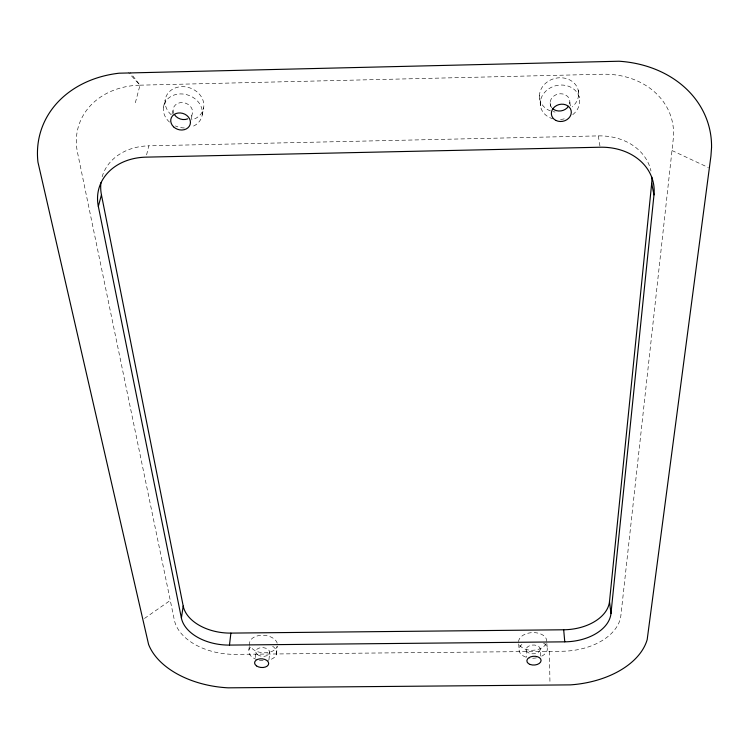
<?xml version="1.0" encoding="UTF-8"?>
<svg xmlns="http://www.w3.org/2000/svg" width="749" height="749" viewBox="0 0 749 749"><rect width="100%" height="100%" fill="white"/><g stroke="black" fill="none" stroke-linecap="round" stroke-linejoin="round"><path stroke-width="0.56" stroke-dasharray="3.75 2.81" d="M276.503 654.139L277.196 646.247A13.95 8.735 4.6 0 1 264.772 652.828A13.95 8.735 4.6 0 1 250.456 646.509M268.966 659.757L269.696 651.939M255.203 657.659L255.765 652.07M248.921 649.86L249.277 646.481M249.398 645.348L249.754 641.968A13.95 8.735 4.6 0 1 264.032 635.339A13.95 8.735 4.6 0 1 277.364 643.981M202.202 115.065L203.662 107.734M191.192 119.363L192.287 114.148M171.998 114.288L173.431 108.043M163.469 107.116L165.211 99.804M146.598 154.884L148.789 145.84L598.311 135.897A57.252 46.944 -12.4 0 1 650.984 171.034M135.344 102.772L139.997 85.171L130.139 72.484M144.482 618.449L170.276 600.417M139.997 85.171L602.468 74.235A76.173 63.721 -14.3 0 1 673.229 139.305L620.884 615.5A56.428 35.98 -3.8 0 1 562.068 651.255L235.476 654.345A55.857 35.456 5.6 0 1 174.358 620.116L77.493 152.412A75.668 62.045 18.2 0 1 139.997 85.171L128.463 72.559M671.993 150.521L708.32 167.504M598.311 135.897L599.949 146.092M578.228 90.198L579.314 97.52M569.849 102.21L570.429 106.386M550.112 102.669L550.805 108.465M539.439 95.563L540.75 107.332M546.873 643.625L547.313 649.299M540.254 649.364A7.069 4.41 -2.7 0 1 529.459 653.268A7.069 4.41 -2.7 0 1 529.871 645.61A7.069 4.41 -2.7 0 1 540.254 649.364L540.75 656.105M526.135 649.495L526.641 657.36M518.729 643.897L519.076 649.561M549.41 651.377L549.963 682.929M173.852 113.52A9.915 8.342 18.3 0 1 177.616 103.456A9.915 8.342 18.3 0 1 190.087 106.002A9.915 8.342 18.3 0 1 190.583 116.947M551.919 107.865A9.952 8.548 -13.5 0 1 558.473 93.981A9.952 8.548 -13.5 0 1 569.39 104.457M102.126 176.801A56.84 45.773 16.1 0 1 148.789 145.84M272.608 646.237A14.016 8.726 4.5 0 1 267.552 660.384M263.114 660.702A14.016 8.726 4.5 0 1 257.75 659.878M256.916 659.616A14.016 8.726 4.5 0 1 251.917 645.872M546.077 643.653A14.062 8.838 -2.7 0 1 532.221 650.291A14.062 8.838 -2.7 0 1 518.982 643.915M518.598 641.631A14.062 8.838 -2.7 0 1 533.073 632.596A14.062 8.838 -2.7 0 1 546.695 641.359M543.531 643.054A14.137 8.829 -2.7 0 1 540.89 656.555M536.406 657.884A14.137 8.829 -2.7 0 1 529.14 657.95M525.798 657.107A14.137 8.829 -2.7 0 1 523.476 643.241M550.365 110.871A19.764 17.049 -13.8 0 1 542.669 86.481A19.764 17.049 -13.8 0 1 571.815 81.154A19.764 17.049 -13.8 0 1 572.227 106.882M555.168 112.022A19.764 17.049 -13.8 0 1 553.202 111.695M553.136 118.848A19.895 17.096 -13.5 0 1 543.147 94.308A19.895 17.096 -13.5 0 1 573.369 88.803A19.895 17.096 -13.5 0 1 571.665 115.477M564.231 118.848A19.895 17.096 -13.5 0 1 559.138 119.54M171.165 114.737A19.689 16.637 18.6 0 1 172.364 89.346A19.689 16.637 18.6 0 1 201.2 96.584A19.689 16.637 18.6 0 1 191.791 119.915M169.48 122.096A19.82 16.693 18.3 0 1 170.407 96.78A19.82 16.693 18.3 0 1 199.356 103.353A19.82 16.693 18.3 0 1 191.173 127.021M184.357 127.967A19.82 16.693 18.3 0 1 175.416 125.944M257.581 654.701A7.013 4.363 4.5 0 0 269.406 653.615A7.013 4.363 4.5 0 0 261.195 647.651A7.013 4.363 4.5 0 0 257.581 654.701"/><path stroke-width="1.12" d="M100.937 182.719A56.84 45.773 16.1 0 0 101.452 194.89L98.325 206.368L181.398 618.047A43.826 27.835 5.8 0 0 229.475 645.086L564.765 641.837A44.275 28.265 -3.8 0 0 610.959 613.59L609.508 601.494L651.686 183.374A57.252 46.944 -12.4 0 0 651.827 177.167M610.959 613.59L653.98 194.899L651.686 183.374M229.475 645.086L230.889 633.102A43.498 27.863 5.8 0 1 183.205 606.044L101.452 194.89M181.398 618.047L183.205 606.044M230.889 633.102L563.688 629.778A43.938 28.284 -3.9 0 0 609.508 601.494M563.688 629.778L564.765 641.837M98.325 206.368A57.392 45.932 15.8 0 1 146.055 157.14L600.127 147.225A57.813 47.112 -12.1 0 1 653.98 194.899M187.718 118.848A9.915 8.342 18.3 0 1 174.414 114.56M568.472 106.292A9.952 8.548 -13.5 0 1 552.725 108.68M711.55 147.487L710.932 155.989L647.192 639.562A82.062 51.634 -3.7 0 1 570.42 684.876L228.183 687.835A81.22 50.866 5.6 0 1 148.583 644.421L37.956 162.159A110.487 89.805 17.7 0 1 119.147 73.196L619.058 61.231A111.236 92.258 -13.8 0 1 711.55 147.487M256.467 665.87A7.059 4.354 4.5 0 0 268.367 664.794A7.059 4.354 4.5 0 0 260.1 658.83A7.059 4.354 4.5 0 0 256.467 665.87M530.208 664.494A7.115 4.41 -2.6 0 0 541.078 660.599A7.115 4.41 -2.6 0 0 530.629 656.854A7.115 4.41 -2.6 0 0 530.208 664.494M173.581 126.834A10.009 8.379 17.9 0 0 190.096 124.587A10.009 8.379 17.9 0 0 178.084 113.033A10.009 8.379 17.9 0 0 173.581 126.834M555.936 120.439A10.046 8.585 -13.1 0 0 571.3 112.65A10.046 8.585 -13.1 0 0 556.769 105.431A10.046 8.585 -13.1 0 0 555.936 120.439"/></g></svg>
